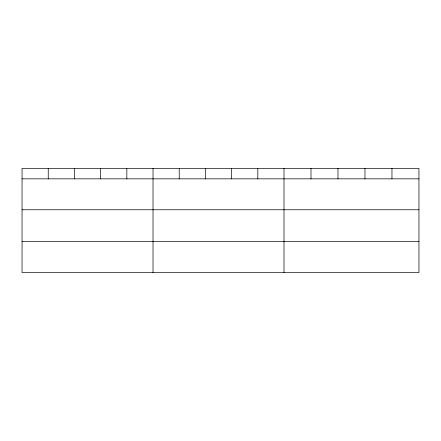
<?xml version="1.0" encoding="UTF-8"?>
<svg xmlns="http://www.w3.org/2000/svg" width="441" height="441" viewBox="0 0 441 441"><rect width="100%" height="100%" fill="white"/><g stroke="black" fill="none" stroke-linecap="round" stroke-linejoin="round"><path stroke-width="0.66" d="M418.95 209.767L418.95 168.445L22.05 168.445L22.05 272.555L418.95 272.555L418.95 209.767L22.05 209.767M22.05 178.842L418.95 178.842M22.05 241.629L418.95 241.629M391.961 168.445L391.961 178.842M364.972 168.445L364.972 178.842M337.982 168.445L337.982 178.842M310.993 168.445L310.993 178.842M284.004 168.445L284.004 272.555M257.809 168.445L257.809 178.842M231.613 168.445L231.613 178.842M205.418 168.445L205.418 178.842M179.222 168.445L179.222 178.842M153.027 168.445L153.027 272.555M126.832 168.445L126.832 178.842M100.636 168.445L100.636 178.842M74.441 168.445L74.441 178.842M48.245 168.445L48.245 178.842"/></g></svg>
